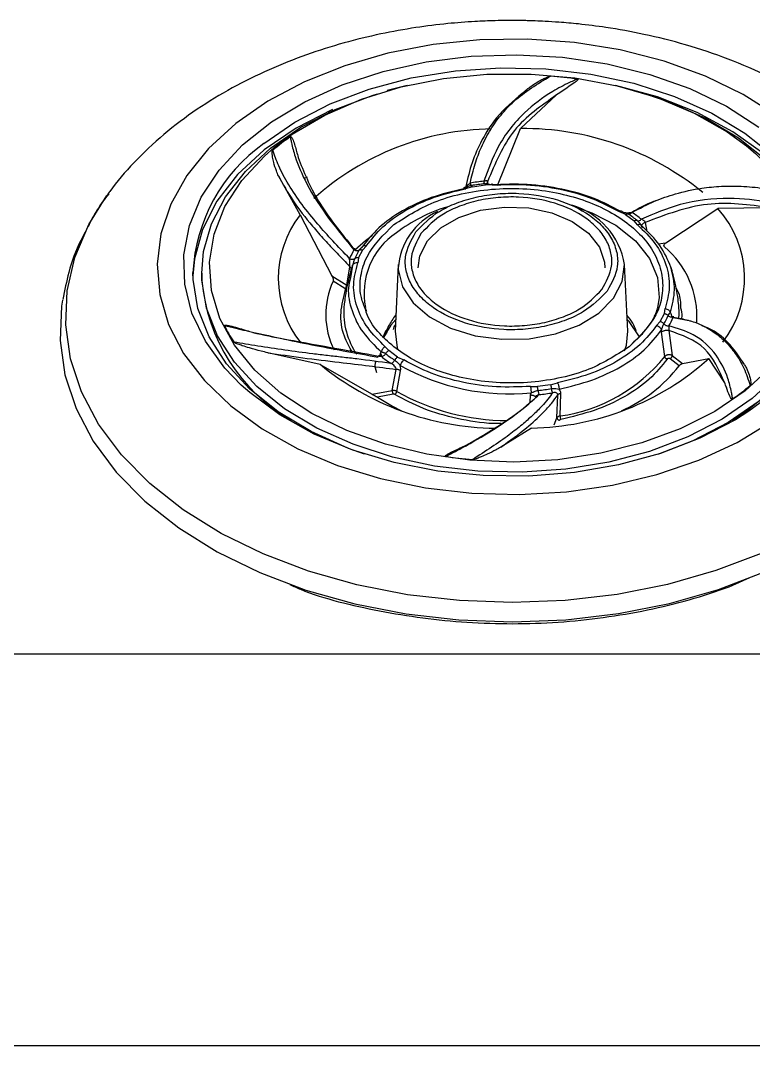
# Model space of a CAD drawing. Header units: inches. Extents: x 2 to 86, y -22 to 129.
# Drawn here: x 46.326 to 47.947, y 39.449 to 41.716 of the extents above; entities that cross this region are included whole.
import ezdxf

# ---------------------------------------------------------------- set-up
doc = ezdxf.new("R2010")
doc.units = ezdxf.units.IN
doc.header["$MEASUREMENT"] = 0
doc.layers.add('BDIM_CYAN', color=4, linetype='Continuous')

# ---------------------------------------------------------------- blocks, each defined once
blk = doc.blocks.new('2020 RHYTHM')
at = {"layer": 'BDIM_CYAN'}
for p, q in [((44.8082, 40.5868), (44.764, 40.5759)), ((44.764, 40.5759), (44.764, 40.5752)), ((44.7714, 40.5773), (44.771, 40.5778)), ((45.1386, 40.5658), (45.0587, 40.4917)), ((44.6429, 40.531), (44.6429, 40.5335)), ((44.6329, 40.5291), (44.6346, 40.5272)), ((44.6354, 40.5302), (44.6354, 40.5275)), ((45.0075, 40.3657), (45.0587, 40.4917)), ((44.5711, 40.3008), (44.5233, 40.3868)), ((44.5867, 40.3844), (44.5804, 40.3814)), ((44.9858, 40.3739), (44.9863, 40.3673)), ((44.9522, 40.363), (44.9365, 40.3585)), ((44.9803, 40.3695), (44.9505, 40.3655)), ((44.9522, 40.363), (44.9811, 40.3669)), ((44.9951, 40.3671), (44.9797, 40.3694)), ((44.9965, 40.3667), (44.9811, 40.3669)), ((44.1446, 40.3449), (44.1282, 40.3214)), ((45.2906, 40.3016), (45.2767, 40.3081)), ((45.3799, 40.2387), (45.4955, 40.3147)), ((45.6106, 40.3165), (45.4955, 40.3147)), ((44.5711, 40.3008), (44.6413, 40.1658)), ((45.2906, 40.3016), (45.3103, 40.2874)), ((45.3177, 40.2787), (45.3103, 40.2874)), ((45.3341, 40.2838), (45.3385, 40.2636)), ((45.3632, 40.2369), (45.3799, 40.2387)), ((44.7003, 40.2053), (44.7095, 40.2234)), ((44.7089, 40.2307), (44.704, 40.2258)), ((44.7175, 40.2318), (44.7095, 40.2234)), ((44.7003, 40.2053), (44.6985, 40.1943)), ((44.3536, 40.1716), (44.3536, 40.1557)), ((44.6743, 40.1452), (44.6811, 40.1861)), ((44.6873, 40.1891), (44.6822, 40.1614)), ((44.6861, 40.1855), (44.684, 40.1784)), ((44.7882, 40.1906), (44.7815, 40.0431)), ((45.2958, 40.0431), (45.2891, 40.1906)), ((44.6413, 40.1658), (44.6743, 40.1452)), ((44.6703, 40.1378), (44.644, 40.154)), ((44.6685, 40.1021), (44.668, 40.0963)), ((45.3678, 40.0645), (45.377, 40.0825)), ((45.377, 40.0825), (45.3788, 40.0935)), ((45.3598, 40.056), (45.3678, 40.0645)), ((45.4353, 40.0657), (45.3962, 40.0729)), ((44.7563, 40.0292), (44.7636, 40.0415)), ((45.3709, 40.0414), (45.3704, 40.0462)), ((45.3778, 39.9875), (45.3709, 40.0414)), ((45.387, 40.0449), (45.3942, 39.9894)), ((44.6152, 39.9701), (44.4999, 39.9956)), ((44.7476, 39.9884), (44.7488, 39.9943)), ((44.7488, 39.9943), (44.7504, 39.9977)), ((44.7596, 40.0091), (44.767, 40.0004)), ((44.7867, 39.9863), (44.767, 40.0004)), ((45.3942, 39.9894), (45.4167, 39.9717)), ((44.6152, 39.9701), (44.7307, 39.904)), ((44.7867, 39.9863), (44.8006, 39.9798)), ((45.4098, 39.9668), (45.3898, 39.9824)), ((45.4167, 39.9717), (45.4755, 39.983)), ((45.5106, 39.9292), (45.4755, 39.983)), ((44.7749, 39.9121), (44.7836, 39.9588)), ((44.7848, 39.9103), (44.7933, 39.9558)), ((45.0808, 39.9212), (45.0962, 39.921)), ((45.1251, 39.9249), (45.0962, 39.921)), ((45.1251, 39.9249), (45.1408, 39.9294)), ((44.7307, 39.904), (44.7749, 39.9121)), ((44.7768, 39.904), (44.742, 39.8974)), ((45.08, 39.8859), (45.081, 39.9024)), ((45.081, 39.9024), (45.0822, 39.9069)), ((45.1393, 39.8516), (45.1411, 39.9021)), ((45.1461, 39.856), (45.1479, 39.9053)), ((45.603, 39.8954), (45.5635, 39.8665)), ((45.1335, 39.8366), (45.1393, 39.8516)), ((45.0828, 39.8293), (45.0152, 39.787)), ((44.9177, 39.7815), (44.9206, 39.7808)), ((45.5204, 39.478), (45.5659, 39.4985))]:
    blk.add_line(p, q, dxfattribs=at)
at = {"layer": 'BDIM_CYAN', "color": 3}
for p, q in [((36.7063, 39.3296), (47.3756, 39.3296)), ((36.7063, 38.4636), (47.3756, 38.4636))]:
    blk.add_line(p, q, dxfattribs=at)
at = {"layer": 'BDIM_CYAN', "flags": 128}
for points in [[(44.4289, 40.5027), (44.3686, 40.4476), (44.3203, 40.3879), (44.2849, 40.3245), (44.2628, 40.2587), (44.2546, 40.1916), (44.2605, 40.1244), (44.2802, 40.0582), (44.3134, 39.9944), (44.3596, 39.934), (44.4179, 39.878), (44.4872, 39.8276), (44.5664, 39.7835), (44.6541, 39.7467), (44.7486, 39.7176), (44.8483, 39.697), (44.9513, 39.685), (45.056, 39.682), (45.1603, 39.688), (45.2624, 39.7028), (45.3606, 39.7263), (45.453, 39.758), (45.538, 39.7973), (45.6141, 39.8436)], [(45.6261, 40.5197), (45.5516, 40.567), (45.468, 40.6076), (45.3767, 40.6406), (45.2794, 40.6655), (45.1778, 40.6818), (45.0737, 40.6893), (44.969, 40.6878), (44.8656, 40.6774), (44.7652, 40.6582), (44.6697, 40.6305), (44.5808, 40.595), (44.5, 40.5521), (44.4289, 40.5027)], [(44.4407, 39.9244), (44.4044, 39.962), (44.3615, 40.021), (44.3318, 40.0832), (44.3159, 40.1475), (44.314, 40.2125), (44.3263, 40.2771), (44.3524, 40.34), (44.3919, 40.3999), (44.4439, 40.4557), (44.5075, 40.5063), (44.5815, 40.5507), (44.6644, 40.5881), (44.7545, 40.6177), (44.8502, 40.6389), (44.9496, 40.6514), (45.0507, 40.6549), (45.1515, 40.6493), (45.2502, 40.6347), (45.3447, 40.6114), (45.4333, 40.5799), (45.5142, 40.5408), (45.5858, 40.4948)], [(44.4906, 40.4582), (44.5592, 40.5055), (44.6376, 40.546), (44.7241, 40.5789), (44.8171, 40.6035), (44.9145, 40.6194), (45.0145, 40.6262), (45.115, 40.6238), (45.2139, 40.6122), (45.3093, 40.5917), (45.3991, 40.5627), (45.4816, 40.5258), (45.5551, 40.4817), (45.6181, 40.4313), (45.6693, 40.3757), (45.7076, 40.3159), (45.7324, 40.2533), (45.743, 40.189), (45.7434, 40.1734)], [(44.5137, 40.4494), (44.5538, 40.4792), (44.6259, 40.5214), (44.7068, 40.5564), (44.7948, 40.5835), (44.888, 40.6021), (44.9844, 40.6117), (45.0819, 40.6122), (45.1786, 40.6036), (45.2722, 40.5861), (45.3609, 40.5599), (45.4427, 40.5257), (45.5159, 40.4843), (45.5584, 40.4536)], [(45.7415, 40.1916), (45.7266, 40.257), (45.697, 40.3203), (45.6534, 40.3802), (45.5967, 40.4353), (45.5282, 40.4846), (45.4492, 40.5269), (45.3615, 40.5614), (45.2691, 40.5868)], [(44.3536, 40.1715), (44.3576, 40.2193), (44.3751, 40.2811), (44.4061, 40.3407), (44.45, 40.3968), (44.5059, 40.4484), (44.5726, 40.4943), (44.6488, 40.5337), (44.7329, 40.5656), (44.7422, 40.5686)], [(45.3351, 40.5686), (45.3891, 40.55), (45.4693, 40.5141)], [(44.6429, 40.5335), (44.5623, 40.4925), (44.4918, 40.4444), (44.4329, 40.3902), (44.3869, 40.3311), (44.3549, 40.2683), (44.3373, 40.2032), (44.334, 40.1661)], [(45.4693, 40.5141), (45.5407, 40.4712), (45.6019, 40.4222), (45.6517, 40.3681), (45.689, 40.31), (45.713, 40.2491), (45.7233, 40.1867), (45.7237, 40.1717)], [(45.5558, 39.9116), (45.4887, 39.8661), (45.4119, 39.8274), (45.3273, 39.7962), (45.2364, 39.7734), (45.1414, 39.7592), (45.0442, 39.7541), (44.9468, 39.7582), (44.8514, 39.7713), (44.76, 39.7932), (44.6746, 39.8235), (44.5969, 39.8614), (44.5286, 39.9062), (44.4712, 39.9569), (44.4258, 40.0124), (44.3936, 40.0716), (44.3751, 40.1331), (44.3707, 40.1958), (44.3806, 40.2582), (44.4045, 40.319), (44.4419, 40.3769), (44.492, 40.4307), (44.5137, 40.4494)], [(45.5584, 40.4536), (45.5789, 40.4364), (45.6304, 40.3832), (45.6693, 40.3257), (45.6947, 40.2651), (45.7062, 40.2029), (45.7034, 40.1402), (45.6865, 40.0784), (45.6558, 40.0189), (45.6119, 39.9629), (45.5558, 39.9116)], [(45.5913, 39.5521), (45.4907, 39.5138), (45.3839, 39.4834), (45.2722, 39.4613), (45.1572, 39.4479), (45.0405, 39.4433), (44.9239, 39.4476), (44.8088, 39.4607), (44.6969, 39.4825), (44.5899, 39.5127), (44.4892, 39.5508), (44.3961, 39.5962), (44.3121, 39.6485), (44.2383, 39.7067), (44.1757, 39.7701), (44.1253, 39.8379), (44.0876, 39.909), (44.0633, 39.9825), (44.0527, 40.0573), (44.056, 40.1324), (44.073, 40.2067), (44.1036, 40.2792), (44.1433, 40.3434)], [(44.8527, 40.2431), (44.8822, 40.272), (44.9223, 40.2951), (44.9703, 40.3108), (45.023, 40.3179), (45.0768, 40.316), (45.1279, 40.3052), (45.173, 40.2863), (45.2089, 40.2605), (45.2332, 40.2296), (45.2443, 40.1958), (45.2449, 40.1837)], [(45.1821, 40.3179), (45.2166, 40.3054), (45.2699, 40.2777), (45.313, 40.2436), (45.3441, 40.2044), (45.3619, 40.1619), (45.3655, 40.118), (45.3617, 40.0952)], [(44.7309, 40.2553), (44.7154, 40.2433), (44.693, 40.2231)], [(44.8324, 40.1837), (44.836, 40.2102), (44.8527, 40.2431)], [(44.7137, 39.7715), (44.6782, 39.7842), (44.5957, 39.8212), (44.5222, 39.8653), (44.4592, 39.9157), (44.408, 39.9713), (44.3697, 40.0311), (44.3449, 40.0937), (44.3343, 40.158), (44.3339, 40.1735)], [(45.7237, 40.1717), (45.7197, 40.1239), (45.7022, 40.0621), (45.6712, 40.0025), (45.6273, 39.9464), (45.5714, 39.8948), (45.5047, 39.8489), (45.4285, 39.8095), (45.3444, 39.7776), (45.254, 39.7536), (45.1593, 39.7381), (45.0621, 39.7315), (44.9644, 39.7339), (44.8683, 39.7451), (44.7756, 39.765), (44.6882, 39.7932), (44.608, 39.8291), (44.5366, 39.872), (44.4754, 39.921), (44.4256, 39.9751), (44.3884, 40.0332), (44.3643, 40.094), (44.354, 40.1565), (44.3536, 40.1715)], [(44.7882, 40.1832), (44.7883, 40.1802), (44.7977, 40.1418), (44.8211, 40.106), (44.8572, 40.0749), (44.9038, 40.0502), (44.9582, 40.0334), (45.0173, 40.0255), (45.0777, 40.0268), (45.1358, 40.0375), (45.1882, 40.0567), (45.232, 40.0835), (45.2645, 40.1162)], [(45.2645, 40.1162), (45.2839, 40.153), (45.2891, 40.1906)], [(45.7434, 40.1734), (45.7392, 40.1244), (45.7212, 40.0608), (45.6893, 39.9995), (45.6442, 39.9418), (45.5867, 39.8887), (45.5181, 39.8415), (45.4397, 39.801), (45.3637, 39.7715)], [(44.0452, 40.1118), (44.0432, 40.0988), (44.04, 40.0227), (44.0507, 39.9469), (44.0753, 39.8725), (44.1134, 39.8005), (44.1645, 39.7318), (44.2279, 39.6675), (44.3027, 39.6085), (44.3878, 39.5556), (44.482, 39.5096), (44.5841, 39.471), (44.6925, 39.4405), (44.8058, 39.4184), (44.9224, 39.4051), (45.0406, 39.4007), (45.1587, 39.4053), (45.2752, 39.419), (45.3884, 39.4413), (45.4966, 39.4721), (45.5984, 39.5109)], [(45.4093, 40.0715), (45.4098, 40.0807), (45.4088, 40.1021)], [(44.7827, 40.0694), (44.7718, 40.0565), (44.7547, 40.0296)], [(45.3219, 40.0309), (45.2987, 40.0648), (45.2946, 40.0694)], [(44.7547, 40.029), (44.7551, 40.0301), (44.7618, 40.0455)], [(44.7815, 40.0431), (44.7861, 40.0067), (44.7872, 40.0034)], [(45.2888, 39.9998), (45.2928, 40.0125), (45.2958, 40.0431)], [(45.5635, 39.8665), (45.534, 39.8477), (45.4554, 39.8067), (45.3687, 39.7732), (45.2755, 39.7477), (45.1778, 39.7308), (45.0773, 39.7228), (44.9761, 39.7239), (44.8761, 39.734), (44.7792, 39.753), (44.6875, 39.7804), (44.6025, 39.8158), (44.5261, 39.8584), (44.4596, 39.9075), (44.4407, 39.9244)], [(44.742, 39.8974), (44.7752, 39.8774), (44.7955, 39.8672)]]:
    blk.add_lwpolyline(points, dxfattribs=at)
at = {"layer": 'BDIM_CYAN'}
for centre, radius, start, end in [((45.0407, 39.604), 1.007, 81.7908, 85.198), ((45.0036, 39.889), 0.6018, 90.8641, 131.8872), ((45.0652, 39.8651), 0.6265, 50.6869, 90.594), ((44.8638, 40.0218), 0.5502, 124.8457, 129.9438), ((44.7065, 40.154), 0.3731, 125.3631, 177.0099), ((45.0368, 39.8207), 0.5575, 96.0758, 99.2497), ((45.0369, 39.8325), 0.54, 96.0757, 99.2497), ((44.9991, 39.978), 0.3554, 106.9963, 127.211), ((44.9354, 40.1732), 0.1476, 114.1201, 176.1009), ((45.125, 40.1625), 0.1665, 9.7353, 73.4885), ((45.1289, 40.0384), 0.3205, 52.0124, 56.6038), ((45.3229, 40.1605), 0.2315, 322.3852, 41.7769), ((44.7529, 40.16), 0.23, 142.2349, 218.3044), ((45.1261, 40.0434), 0.3103, 52.0118, 56.604), ((44.8733, 40.1271), 0.1609, 123.649, 191.2929), ((44.8515, 40.1289), 0.1868, 149.65, 156.2311), ((44.6988, 40.234), 0.0124, 226.6497, 275.3664), ((44.8574, 40.1309), 0.1809, 149.65, 156.2311), ((45.2465, 40.0752), 0.2026, 356.5168, 49.894), ((44.7492, 40.1906), 0.3972, 185.0454, 239.9725), ((44.8048, 40.0801), 0.1769, 155.3335, 206.2641), ((44.6642, 40.1459), 0.0101, 307.3819, 356.287), ((44.8337, 40.0855), 0.1661, 176.2586, 214.1453), ((45.3153, 40.2062), 0.417, 300.4831, 344.4045), ((45.2199, 40.1508), 0.1809, 329.65, 336.2311), ((45.2258, 40.1494), 0.1868, 329.6501, 336.231), ((44.7145, 40.2075), 0.3459, 205.9659, 212.9138), ((44.9512, 40.2383), 0.3103, 232.0118, 236.6041), ((45.0099, 40.451), 0.6221, 230.6228, 269.2994), ((44.9483, 40.2398), 0.3204, 232.0118, 236.6041), ((45.035, 40.4034), 0.4987, 240.9449, 275.4239), ((45.0737, 40.431), 0.6018, 270.8641, 311.8872), ((45.0954, 40.2153), 0.3629, 278.0409, 321.1115), ((45.1451, 40.1751), 0.3369, 293.9426, 321.7977), ((45.2135, 40.3452), 0.5502, 304.8456, 309.9443), ((44.7748, 39.9115), 0.01, 306.2397, 353.1741), ((45.0308, 40.3475), 0.5017, 240.6303, 269.8451), ((45.0405, 40.4493), 0.54, 276.0757, 279.2497), ((45.0405, 40.4575), 0.5575, 276.0758, 279.2497), ((45.1685, 39.8568), 0.0223, 182.1591, 202.64), ((45.0366, 40.7629), 1.007, 261.7908, 265.198)]:
    blk.add_arc(centre, radius, start, end, dxfattribs=at)
for points, knots in [([(45.0387, 40.7305), (45.0352, 40.7305), (45.0232, 40.7305), (44.9962, 40.73), (44.9526, 40.7283), (44.894, 40.7237), (44.8244, 40.715), (44.7475, 40.7011), (44.6665, 40.6814), (44.5838, 40.6552), (44.5008, 40.6222), (44.4196, 40.5821), (44.3413, 40.5344), (44.2679, 40.4794), (44.2031, 40.4179), (44.1635, 40.3722), (44.1463, 40.3474), (44.1446, 40.3449)], [0, 0, 0, 0, 0.00958, 0.0332226, 0.074993, 0.1305625, 0.1967934, 0.2705961, 0.349877, 0.4331513, 0.5199221, 0.6103535, 0.7024394, 0.7984501, 0.8966915, 0.9895439, 1, 1, 1, 1]), ([(45.9323, 40.3438), (45.9217, 40.3586), (45.8949, 40.396), (45.841, 40.4508), (45.7723, 40.5087), (45.695, 40.5608), (45.61, 40.607), (45.5193, 40.6461), (45.4264, 40.6772), (45.3355, 40.7001), (45.2559, 40.7145), (45.1928, 40.7225), (45.1479, 40.7265), (45.116, 40.7285), (45.0934, 40.7295), (45.0773, 40.73), (45.066, 40.7303), (45.058, 40.7304), (45.0523, 40.7305), (45.0461, 40.7305), (45.0418, 40.7305), (45.0387, 40.7305)], [0, 0, 0, 0, 0.06191, 0.156842, 0.250113, 0.345909, 0.443522, 0.540165, 0.635517, 0.725691, 0.80583, 0.862631, 0.902841, 0.93129, 0.951412, 0.965642, 0.975705, 0.98282, 0.987852, 0.99141, 1, 1, 1, 1]), ([(44.9472, 40.371), (44.9506, 40.3853), (44.9571, 40.4128), (44.9722, 40.4525), (44.9912, 40.4888), (45.0155, 40.5226), (45.056, 40.5663), (45.0965, 40.5905), (45.125, 40.6075)], [0, 0, 0, 0, 0.135552, 0.260798, 0.405842, 0.535564, 0.673856, 1, 1, 1, 1]), ([(45.1845, 40.6007), (45.1838, 40.6004), (45.1818, 40.5996), (45.1761, 40.5972), (45.1582, 40.5893), (45.1187, 40.5685), (45.0611, 40.5252), (45.0081, 40.4585), (44.9872, 40.4011), (44.9778, 40.3751)], [0, 0, 0, 0, 0.007325, 0.019566, 0.058651, 0.192116, 0.441769, 0.746986, 1, 1, 1, 1]), ([(45.0621, 40.5694), (45.0656, 40.5724), (45.0752, 40.5804), (45.0897, 40.5906), (45.1039, 40.599), (45.1131, 40.6036), (45.1188, 40.606), (45.1221, 40.6071), (45.124, 40.6075), (45.1248, 40.6075), (45.125, 40.6075)], [0, 0, 0, 0, 0.191797, 0.519572, 0.729704, 0.856737, 0.930022, 0.970712, 0.992634, 1, 1, 1, 1]), ([(45.1845, 40.6007), (45.1846, 40.6007), (45.1849, 40.6007), (45.1852, 40.6005), (45.1853, 40.6003), (45.1854, 40.6), (45.1852, 40.5993), (45.1833, 40.5969), (45.1724, 40.5887), (45.1566, 40.5783), (45.1431, 40.569), (45.1386, 40.5658)], [0, 0, 0, 0, 0.005501, 0.011055, 0.016084, 0.02158, 0.030977, 0.060324, 0.195274, 0.730604, 1, 1, 1, 1]), ([(45.0621, 40.5694), (45.0423, 40.5523), (45.0059, 40.5209), (44.9708, 40.4646), (44.9484, 40.4109), (44.9402, 40.3747), (44.9362, 40.3568)], [0, 0, 0, 0, 0.317509, 0.583481, 0.794833, 1, 1, 1, 1]), ([(45.1386, 40.5658), (45.1046, 40.5422), (45.0359, 40.4945), (45.0026, 40.4144), (44.9858, 40.3739)], [0, 0, 0, 0, 0.495173, 1, 1, 1, 1]), ([(44.5494, 40.4733), (44.5495, 40.4733), (44.5497, 40.4735), (44.55, 40.4735), (44.5504, 40.4735), (44.5508, 40.4734), (44.5516, 40.4729), (44.5536, 40.4705), (44.558, 40.4599), (44.5621, 40.4451), (44.5656, 40.4321), (44.5667, 40.4277)], [0, 0, 0, 0, 0.0054864, 0.0110267, 0.0160424, 0.0215241, 0.0308969, 0.0601677, 0.194769, 0.7287144, 1, 1, 1, 1]), ([(44.5494, 40.4733), (44.5495, 40.4728), (44.5497, 40.4713), (44.5505, 40.4671), (44.5531, 40.4534), (44.5617, 40.4213), (44.5855, 40.3654), (44.6303, 40.2957), (44.6716, 40.2458), (44.6903, 40.2232)], [0, 0, 0, 0, 0.007324, 0.019564, 0.058649, 0.192116, 0.441769, 0.746986, 1, 1, 1, 1]), ([(44.5233, 40.3868), (44.5218, 40.3905), (44.5175, 40.4005), (44.5131, 40.4144), (44.5101, 40.4271), (44.5094, 40.4356), (44.5086, 40.441), (44.5103, 40.4433), (44.5105, 40.4436)], [0, 0, 0, 0, 0.191782, 0.518998, 0.728969, 0.85611, 0.98384, 1, 1, 1, 1]), ([(44.6805, 40.2041), (44.668, 40.2172), (44.6434, 40.2427), (44.6077, 40.2825), (44.574, 40.3242), (44.5449, 40.3675), (44.5235, 40.4078), (44.5146, 40.4322), (44.5105, 40.4436)], [0, 0, 0, 0, 0.154219, 0.301464, 0.47799, 0.661716, 0.843633, 1, 1, 1, 1]), ([(44.5667, 40.4277), (44.5792, 40.3961), (44.6043, 40.3322), (44.6615, 40.261), (44.6903, 40.225)], [0, 0, 0, 0, 0.4948685, 1, 1, 1, 1]), ([(44.5233, 40.3868), (44.5333, 40.3687), (44.5531, 40.3327), (44.5905, 40.2847), (44.6245, 40.2457), (44.6523, 40.2159), (44.6716, 40.196), (44.6811, 40.1861)], [0, 0, 0, 0, 0.284599, 0.565427, 0.713522, 0.857932, 1, 1, 1, 1]), ([(44.9778, 40.3751), (44.9788, 40.3755), (44.9807, 40.3764), (44.983, 40.3766), (44.9844, 40.3763), (44.9852, 40.3757), (44.9857, 40.3749), (44.9858, 40.3742), (44.9858, 40.3739)], [0, 0, 0, 0, 0.277554, 0.532524, 0.651828, 0.767234, 0.882133, 1, 1, 1, 1]), ([(44.9797, 40.3694), (44.9796, 40.3694), (44.9793, 40.3693), (44.9788, 40.3705), (44.9782, 40.3725), (44.9779, 40.3743), (44.9778, 40.3751)], [0, 0, 0, 0, 0.266689, 0.531115, 0.778754, 1, 1, 1, 1]), ([(44.9862, 40.3684), (44.9862, 40.3684), (44.9858, 40.3689), (44.9855, 40.3702), (44.9853, 40.3721), (44.9856, 40.3733), (44.9858, 40.3739)], [0, 0, 0, 0, 0.002645, 0.361145, 0.695682, 1, 1, 1, 1]), ([(44.9332, 40.3586), (44.9086, 40.3527), (44.8595, 40.3408), (44.7959, 40.3105), (44.7422, 40.273), (44.7187, 40.2429), (44.7069, 40.2278)], [0, 0, 0, 0, 0.25, 0.5, 0.75, 1, 1, 1, 1]), ([(44.7175, 40.2318), (44.7287, 40.2463), (44.7515, 40.2755), (44.8035, 40.3119), (44.8654, 40.3413), (44.913, 40.3528), (44.9365, 40.3585)], [0, 0, 0, 0, 0.247011, 0.5, 0.752989, 1, 1, 1, 1]), ([(44.7784, 40.2791), (44.8083, 40.2984), (44.8544, 40.328), (44.9358, 40.3501), (45.0031, 40.3594), (45.0721, 40.3595), (45.1581, 40.3482), (45.2541, 40.3153), (45.3243, 40.2618), (45.3595, 40.2101), (45.3739, 40.1667), (45.3738, 40.1225), (45.3573, 40.0667), (45.3219, 40.0316), (45.2989, 40.0087)], [0, 0, 0, 0, 0.119728, 0.18418, 0.25, 0.31582, 0.380272, 0.5, 0.619728, 0.68418, 0.75, 0.81582, 0.880272, 1, 1, 1, 1]), ([(44.9501, 40.3654), (44.9467, 40.3645), (44.9408, 40.3627), (44.9355, 40.3598), (44.9332, 40.3586)], [0, 0, 0, 0, 0.571403, 1, 1, 1, 1]), ([(44.9362, 40.3568), (44.9362, 40.3574), (44.9363, 40.3586), (44.9374, 40.3613), (44.9396, 40.3646), (44.9431, 40.3683), (44.9458, 40.3701), (44.9472, 40.371)], [0, 0, 0, 0, 0.111469, 0.230184, 0.482261, 0.743373, 1, 1, 1, 1]), ([(44.9374, 40.3611), (44.938, 40.3616), (44.9393, 40.3626), (44.9422, 40.3639), (44.9456, 40.365), (44.9482, 40.3654), (44.9495, 40.3656)], [0, 0, 0, 0, 0.2330076, 0.4808996, 0.7379576, 1, 1, 1, 1]), ([(44.98, 40.3694), (44.9809, 40.3695), (44.9828, 40.3698), (44.9846, 40.3699), (44.9857, 40.3699), (44.9859, 40.3692), (44.9859, 40.3689)], [0, 0, 0, 0, 0.280426, 0.567831, 0.799762, 1, 1, 1, 1]), ([(45.2789, 40.3092), (45.2604, 40.3189), (45.2216, 40.3393), (45.151, 40.3589), (45.0737, 40.37), (45.0213, 40.368), (44.9951, 40.3671)], [0, 0, 0, 0, 0.232978, 0.488652, 0.744326, 1, 1, 1, 1]), ([(44.9965, 40.3667), (45.0216, 40.3676), (45.0723, 40.3695), (45.1475, 40.3588), (45.218, 40.3391), (45.2573, 40.3183), (45.2767, 40.3081)], [0, 0, 0, 0, 0.247011, 0.5, 0.752989, 1, 1, 1, 1]), ([(45.3053, 40.306), (45.3218, 40.3147), (45.3527, 40.331), (45.4046, 40.349), (45.4542, 40.3598), (45.5052, 40.3648), (45.5529, 40.3644), (45.6033, 40.3591), (45.6362, 40.3514), (45.6531, 40.3474)], [0, 0, 0, 0, 0.154271, 0.288952, 0.454424, 0.575072, 0.714225, 0.852753, 1, 1, 1, 1]), ([(44.1476, 40.3475), (44.1386, 40.3356), (44.1208, 40.3123), (44.1081, 40.2869), (44.102, 40.2745)], [0, 0, 0, 0, 0.5120505, 1, 1, 1, 1]), ([(44.827, 40.2629), (44.8426, 40.2791), (44.8666, 40.3041), (44.9167, 40.3276), (44.9603, 40.341), (45.0074, 40.3482), (45.0689, 40.3494), (45.1427, 40.3369), (45.2041, 40.3077), (45.2411, 40.276), (45.2618, 40.2479), (45.2729, 40.2177), (45.2756, 40.1779), (45.2603, 40.1502), (45.2503, 40.1322)], [0, 0, 0, 0, 0.119728, 0.18418, 0.25, 0.31582, 0.380272, 0.5, 0.619728, 0.68418, 0.75, 0.81582, 0.880272, 1, 1, 1, 1]), ([(45.2388, 40.1358), (45.2482, 40.1528), (45.2627, 40.179), (45.2601, 40.2166), (45.2496, 40.2452), (45.23, 40.2718), (45.1951, 40.3017), (45.1371, 40.3293), (45.0673, 40.3411), (45.0091, 40.34), (44.9645, 40.3331), (44.9233, 40.3205), (44.876, 40.2983), (44.8533, 40.2747), (44.8385, 40.2593)], [0, 0, 0, 0, 0.119728, 0.18418, 0.25, 0.31582, 0.380272, 0.5, 0.619728, 0.68418, 0.75, 0.81582, 0.880272, 1, 1, 1, 1]), ([(45.3591, 40.332), (45.357, 40.3314), (45.3379, 40.3253), (45.3206, 40.3151), (45.3052, 40.306)], [0, 0, 0, 0, 0.1123033, 1, 1, 1, 1]), ([(45.6737, 40.3109), (45.6729, 40.3112), (45.6708, 40.3119), (45.6643, 40.314), (45.6437, 40.3204), (45.5956, 40.3321), (45.5143, 40.3403), (45.4164, 40.3297), (45.3543, 40.3031), (45.3262, 40.291)], [0, 0, 0, 0, 0.007325, 0.019566, 0.05865, 0.192116, 0.441769, 0.746986, 1, 1, 1, 1]), ([(45.6106, 40.3165), (45.5641, 40.3228), (45.4703, 40.3354), (45.3798, 40.3011), (45.3341, 40.2838)], [0, 0, 0, 0, 0.495173, 1, 1, 1, 1]), ([(45.2969, 40.3025), (45.2944, 40.3037), (45.2901, 40.3057), (45.2862, 40.3063), (45.2845, 40.3065)], [0, 0, 0, 0, 0.571399, 1, 1, 1, 1]), ([(45.2971, 40.305), (45.2972, 40.305), (45.2982, 40.3059), (45.301, 40.3064), (45.3039, 40.3061), (45.3053, 40.306)], [0, 0, 0, 0, 0.055258, 0.531719, 1, 1, 1, 1]), ([(45.2971, 40.305), (45.2965, 40.3047), (45.2954, 40.3041), (45.2935, 40.304), (45.2919, 40.3045), (45.2914, 40.3052), (45.2912, 40.3055)], [0, 0, 0, 0, 0.234525, 0.485785, 0.743967, 1, 1, 1, 1]), ([(45.3171, 40.288), (45.3166, 40.2882), (45.3157, 40.2886), (45.314, 40.2887), (45.3121, 40.2883), (45.3109, 40.2877), (45.3103, 40.2874)], [0, 0, 0, 0, 0.257259, 0.51339, 0.762603, 1, 1, 1, 1]), ([(45.3171, 40.288), (45.3178, 40.2877), (45.3191, 40.2872), (45.3216, 40.2878), (45.324, 40.2891), (45.3255, 40.2904), (45.3262, 40.291)], [0, 0, 0, 0, 0.266689, 0.531115, 0.778754, 1, 1, 1, 1]), ([(45.3269, 40.2762), (45.3261, 40.2772), (45.3252, 40.2784), (45.3237, 40.2806), (45.3221, 40.2828), (45.3198, 40.2856), (45.318, 40.2872), (45.3171, 40.288)], [0, 0, 0, 0, 0.224307, 0.303573, 0.473827, 0.745729, 1, 1, 1, 1]), ([(45.3262, 40.291), (45.3271, 40.2907), (45.329, 40.2901), (45.3312, 40.2887), (45.3327, 40.2873), (45.3335, 40.2861), (45.334, 40.285), (45.3341, 40.2842), (45.3341, 40.2838)], [0, 0, 0, 0, 0.2775578, 0.5325236, 0.6518255, 0.7672317, 0.8821311, 1, 1, 1, 1]), ([(45.3285, 40.2723), (45.3282, 40.2727), (45.3274, 40.2734), (45.3267, 40.2749), (45.3266, 40.2766), (45.3272, 40.2785), (45.3284, 40.2803), (45.3301, 40.2818), (45.332, 40.283), (45.3335, 40.2836), (45.3341, 40.2838)], [0, 0, 0, 0, 0.112211, 0.235183, 0.366441, 0.502102, 0.637431, 0.767756, 0.88937, 1, 1, 1, 1]), ([(44.0983, 40.2676), (44.094, 40.2599), (44.0772, 40.2298), (44.0587, 40.1782), (44.0502, 40.1337), (44.0464, 40.1136)], [0, 0, 0, 0, 0.160366, 0.621498, 1, 1, 1, 1]), ([(44.715, 40.0936), (44.7115, 40.1027), (44.7023, 40.1263), (44.7039, 40.1654), (44.7199, 40.2211), (44.7553, 40.2563), (44.7784, 40.2791)], [0, 0, 0, 0, 0.143967, 0.369342, 0.590034, 1, 1, 1, 1]), ([(45.2503, 40.1322), (45.2347, 40.116), (45.2107, 40.091), (45.1606, 40.0675), (45.1171, 40.0541), (45.0699, 40.0469), (45.0084, 40.0457), (44.9346, 40.0582), (44.8732, 40.0874), (44.8362, 40.1191), (44.8155, 40.1472), (44.8044, 40.1774), (44.8017, 40.2172), (44.817, 40.2449), (44.827, 40.2629)], [0, 0, 0, 0, 0.119728, 0.18418, 0.25, 0.31582, 0.380272, 0.5, 0.619728, 0.68418, 0.75, 0.81582, 0.880272, 1, 1, 1, 1]), ([(45.3177, 40.2787), (45.3315, 40.2653), (45.3595, 40.238), (45.3826, 40.1908), (45.3912, 40.1416), (45.3829, 40.1094), (45.3788, 40.0935)], [0, 0, 0, 0, 0.2470114, 0.5, 0.7529886, 1, 1, 1, 1]), ([(45.3914, 40.1851), (45.3845, 40.2014), (45.3708, 40.234), (45.3415, 40.2622), (45.3269, 40.2762)], [0, 0, 0, 0, 0.5, 1, 1, 1, 1]), ([(44.8385, 40.2593), (44.8291, 40.2423), (44.8147, 40.2161), (44.8172, 40.1785), (44.8277, 40.1499), (44.8473, 40.1233), (44.8822, 40.0934), (44.9403, 40.0658), (45.01, 40.054), (45.0682, 40.0551), (45.1128, 40.062), (45.154, 40.0746), (45.2013, 40.0968), (45.224, 40.1204), (45.2388, 40.1358)], [0, 0, 0, 0, 0.119728, 0.18418, 0.25, 0.31582, 0.380272, 0.5, 0.619728, 0.68418, 0.75, 0.81582, 0.880272, 1, 1, 1, 1]), ([(45.377, 40.2301), (45.3768, 40.2304), (45.3763, 40.2309), (45.376, 40.2321), (45.3761, 40.2334), (45.3766, 40.2349), (45.3778, 40.2368), (45.3791, 40.238), (45.3799, 40.2387)], [0, 0, 0, 0, 0.127615, 0.255978, 0.37429, 0.494233, 0.689359, 1, 1, 1, 1]), ([(44.6903, 40.2232), (44.6903, 40.2241), (44.6904, 40.2256), (44.6904, 40.2267), (44.6904, 40.2269), (44.6904, 40.2266), (44.6904, 40.226), (44.6903, 40.2254), (44.6903, 40.225)], [0, 0, 0, 0, 0.27767, 0.532627, 0.651875, 0.767289, 0.882123, 1, 1, 1, 1]), ([(44.7069, 40.2278), (44.7062, 40.2273), (44.7049, 40.2266), (44.703, 40.2251), (44.7019, 40.2233), (44.7013, 40.2223)], [0, 0, 0, 0, 0.40286, 0.687897, 1, 1, 1, 1]), ([(44.6811, 40.1861), (44.6811, 40.1867), (44.6811, 40.1879), (44.681, 40.1909), (44.6809, 40.1951), (44.6808, 40.2), (44.6806, 40.2028), (44.6805, 40.2041)], [0, 0, 0, 0, 0.111418, 0.230072, 0.482003, 0.743082, 1, 1, 1, 1]), ([(44.6918, 40.2038), (44.691, 40.2017), (44.6895, 40.1973), (44.688, 40.1918), (44.6873, 40.1891)], [0, 0, 0, 0, 0.490746, 1, 1, 1, 1]), ([(44.7596, 40.0091), (44.7458, 40.0226), (44.7179, 40.0498), (44.6948, 40.0971), (44.6861, 40.1462), (44.6944, 40.1784), (44.6985, 40.1943)], [0, 0, 0, 0, 0.247011, 0.5, 0.752989, 1, 1, 1, 1]), ([(44.684, 40.1784), (44.6824, 40.173), (44.6762, 40.1522), (44.6714, 40.1257), (44.6689, 40.1051), (44.6683, 40.1)], [0, 0, 0, 0, 0.208858, 0.805553, 1, 1, 1, 1]), ([(44.6841, 40.1785), (44.6842, 40.1791), (44.6845, 40.1804), (44.684, 40.1824), (44.6829, 40.1844), (44.6817, 40.1855), (44.6811, 40.1861)], [0, 0, 0, 0, 0.245337, 0.5, 0.754663, 1, 1, 1, 1]), ([(44.6841, 40.1785), (44.6845, 40.1799), (44.6853, 40.1829), (44.6866, 40.1869), (44.6873, 40.1891)], [0, 0, 0, 0, 0.459104, 1, 1, 1, 1]), ([(45.39, 40.0849), (45.3945, 40.1016), (45.4035, 40.1349), (45.3954, 40.1683), (45.3914, 40.1851)], [0, 0, 0, 0, 0.5, 1, 1, 1, 1]), ([(45.409, 40.1), (45.4082, 40.1066), (45.4054, 40.1291), (45.3997, 40.1581), (45.393, 40.1797), (45.3912, 40.1855)], [0, 0, 0, 0, 0.232225, 0.793032, 1, 1, 1, 1]), ([(44.6413, 40.1658), (44.642, 40.1643), (44.6436, 40.1614), (44.6444, 40.1575), (44.6444, 40.155), (44.6441, 40.1542), (44.644, 40.154)], [0, 0, 0, 0, 0.355626, 0.722655, 0.915821, 1, 1, 1, 1]), ([(44.6822, 40.1614), (44.6805, 40.154), (44.6749, 40.1299), (44.6839, 40.0886), (44.7071, 40.04), (44.736, 40.0118), (44.7504, 39.9977)], [0, 0, 0, 0, 0.129854, 0.419903, 0.709951, 1, 1, 1, 1]), ([(44.6867, 39.9967), (44.6801, 40.0084), (44.6644, 40.0366), (44.6583, 40.0842), (44.6672, 40.1185), (44.6715, 40.1354)], [0, 0, 0, 0, 0.263653, 0.636103, 1, 1, 1, 1]), ([(44.6715, 40.1354), (44.6716, 40.1356), (44.6717, 40.1361), (44.6715, 40.1367), (44.6711, 40.1374), (44.6706, 40.1377), (44.6703, 40.1378)], [0, 0, 0, 0, 0.25131, 0.505605, 0.751254, 1, 1, 1, 1]), ([(45.4021, 40.1404), (45.4044, 40.1364), (45.4123, 40.122), (45.4126, 40.1066), (45.4128, 40.0954)], [0, 0, 0, 0, 0.279784, 1, 1, 1, 1]), ([(45.2989, 40.0087), (45.269, 39.9895), (45.2229, 39.9599), (45.1415, 39.9378), (45.0742, 39.9285), (45.0052, 39.9284), (44.9193, 39.9397), (44.8228, 39.9725), (44.7541, 40.0262), (44.7222, 40.0688), (44.7165, 40.0883), (44.715, 40.0936)], [0, 0, 0, 0, 0.169119, 0.260158, 0.35313, 0.446101, 0.537141, 0.706259, 0.875378, 0.966417, 1, 1, 1, 1]), ([(44.7184, 40.0868), (44.7175, 40.0893), (44.716, 40.0935), (44.7159, 40.0941), (44.7158, 40.0944)], [0, 0, 0, 0, 0.582184, 1, 1, 1, 1]), ([(44.7839, 40.0816), (44.7785, 40.074), (44.7675, 40.0583), (44.7599, 40.0406), (44.7559, 40.0316)], [0, 0, 0, 0, 0.484895, 1, 1, 1, 1]), ([(45.3615, 40.0944), (45.3615, 40.0943), (45.3613, 40.0935), (45.3568, 40.0804), (45.3486, 40.0633), (45.3389, 40.0519), (45.3356, 40.048)], [0, 0, 0, 0, 0.089767, 0.387839, 0.787053, 1, 1, 1, 1]), ([(45.3855, 40.0779), (45.3864, 40.0797), (45.3879, 40.0828), (45.3894, 40.0843), (45.39, 40.0849)], [0, 0, 0, 0, 0.571403, 1, 1, 1, 1]), ([(45.3932, 40.0775), (45.3928, 40.079), (45.392, 40.0824), (45.3907, 40.084), (45.39, 40.0849)], [0, 0, 0, 0, 0.459354, 1, 1, 1, 1]), ([(45.4128, 40.0954), (45.4146, 40.0889), (45.4169, 40.0803), (45.4149, 40.0716), (45.4144, 40.0695)], [0, 0, 0, 0, 0.751832, 1, 1, 1, 1]), ([(44.4036, 40.056), (44.4035, 40.0561), (44.4035, 40.0563), (44.4035, 40.0565), (44.4037, 40.0567), (44.404, 40.0568), (44.405, 40.057), (44.4089, 40.0568), (44.4242, 40.0535), (44.4411, 40.0485), (44.4552, 40.0441), (44.4579, 40.0432)], [0, 0, 0, 0, 0.006388, 0.012838, 0.018678, 0.02506, 0.035973, 0.070053, 0.226769, 0.84844, 1, 1, 1, 1]), ([(44.7777, 40.0475), (44.7782, 40.0493), (44.7792, 40.0527), (44.7812, 40.0565), (44.7822, 40.0584)], [0, 0, 0, 0, 0.5245059, 1, 1, 1, 1]), ([(45.3149, 40.0441), (45.3125, 40.0499), (45.3073, 40.0626), (45.2988, 40.0733), (45.2942, 40.0791)], [0, 0, 0, 0, 0.458071, 1, 1, 1, 1]), ([(45.3761, 40.0594), (45.3755, 40.06), (45.3743, 40.0612), (45.3723, 40.0627), (45.37, 40.0638), (45.3685, 40.0643), (45.3678, 40.0645)], [0, 0, 0, 0, 0.257259, 0.51339, 0.762603, 1, 1, 1, 1]), ([(45.3704, 40.0462), (45.3708, 40.0472), (45.3713, 40.0486), (45.3722, 40.051), (45.3732, 40.0535), (45.3745, 40.0566), (45.3755, 40.0585), (45.3761, 40.0594)], [0, 0, 0, 0, 0.223737, 0.303286, 0.472303, 0.744397, 1, 1, 1, 1]), ([(45.3761, 40.0594), (45.3768, 40.0586), (45.3784, 40.0571), (45.3815, 40.0556), (45.3844, 40.0548), (45.3862, 40.055), (45.387, 40.055)], [0, 0, 0, 0, 0.266689, 0.531115, 0.778754, 1, 1, 1, 1]), ([(45.3932, 40.0775), (45.3931, 40.077), (45.3928, 40.076), (45.3933, 40.0747), (45.3944, 40.0736), (45.3956, 40.0731), (45.3962, 40.0729)], [0, 0, 0, 0, 0.245337, 0.5, 0.754663, 1, 1, 1, 1]), ([(45.3962, 40.0729), (45.3962, 40.0734), (45.3962, 40.0744), (45.3963, 40.0758), (45.3964, 40.0767), (45.3966, 40.0763), (45.3967, 40.0748), (45.3968, 40.0741)], [0, 0, 0, 0, 0.111469, 0.230184, 0.482261, 0.743373, 1, 1, 1, 1]), ([(45.3968, 40.0741), (45.4079, 40.0723), (45.4293, 40.0689), (45.4603, 40.0573), (45.4883, 40.0412), (45.5135, 40.0199), (45.5352, 39.9938), (45.554, 39.9619), (45.5625, 39.9364), (45.5668, 39.9234)], [0, 0, 0, 0, 0.136039, 0.261937, 0.40799, 0.540278, 0.678402, 0.83502, 1, 1, 1, 1]), ([(44.4036, 40.056), (44.4044, 40.0558), (44.4065, 40.0553), (44.413, 40.0537), (44.4336, 40.0487), (44.4817, 40.0375), (44.563, 40.0207), (44.6609, 40.0039), (44.723, 39.9925), (44.7512, 39.9873)], [0, 0, 0, 0, 0.007325, 0.019566, 0.05865, 0.192116, 0.441769, 0.746986, 1, 1, 1, 1]), ([(44.4667, 40.0404), (44.5132, 40.0306), (44.6071, 40.0109), (44.6975, 39.9944), (44.7432, 39.9861)], [0, 0, 0, 0, 0.495173, 1, 1, 1, 1]), ([(45.3598, 40.056), (45.3486, 40.0416), (45.3258, 40.0124), (45.2738, 39.9759), (45.2119, 39.9465), (45.1643, 39.935), (45.1408, 39.9294)], [0, 0, 0, 0, 0.247011, 0.5, 0.752989, 1, 1, 1, 1]), ([(45.1442, 39.9154), (45.1687, 39.9213), (45.2178, 39.9332), (45.2815, 39.9635), (45.3351, 40.0009), (45.3586, 40.0311), (45.3704, 40.0462)], [0, 0, 0, 0, 0.25, 0.5, 0.75, 1, 1, 1, 1]), ([(45.3356, 40.048), (45.3311, 40.0416), (45.3231, 40.0304), (45.3108, 40.0206), (45.3055, 40.0164)], [0, 0, 0, 0, 0.571805, 1, 1, 1, 1]), ([(45.3709, 40.0414), (45.3712, 40.0418), (45.3719, 40.0426), (45.3736, 40.0437), (45.3758, 40.0446), (45.3783, 40.0453), (45.3809, 40.0457), (45.3833, 40.0457), (45.3854, 40.0455), (45.3865, 40.0451), (45.387, 40.0449)], [0, 0, 0, 0, 0.112211, 0.235183, 0.366441, 0.502102, 0.637431, 0.767757, 0.889371, 1, 1, 1, 1]), ([(45.387, 40.055), (45.387, 40.0544), (45.3869, 40.0531), (45.3869, 40.0509), (45.3869, 40.0489), (45.3869, 40.0475), (45.3869, 40.0461), (45.387, 40.0453), (45.387, 40.0449)], [0, 0, 0, 0, 0.277559, 0.532523, 0.651824, 0.76723, 0.88213, 1, 1, 1, 1]), ([(45.5279, 39.8937), (45.5278, 39.8943), (45.5276, 39.8959), (45.5268, 39.9007), (45.5242, 39.9156), (45.5156, 39.9484), (45.4918, 39.9957), (45.447, 40.0379), (45.4057, 40.0497), (45.387, 40.055)], [0, 0, 0, 0, 0.007324, 0.019565, 0.058649, 0.192116, 0.441769, 0.746986, 1, 1, 1, 1]), ([(45.5106, 39.9292), (45.4981, 39.9573), (45.473, 40.014), (45.4158, 40.0346), (45.387, 40.0449)], [0, 0, 0, 0, 0.4948681, 1, 1, 1, 1]), ([(45.554, 39.9696), (45.5426, 39.9869), (45.5217, 40.0188), (45.4874, 40.0454), (45.4665, 40.0534), (45.4619, 40.0552)], [0, 0, 0, 0, 0.484081, 0.887869, 1, 1, 1, 1]), ([(44.4999, 39.9956), (44.4948, 39.9969), (44.481, 40.0002), (44.4621, 40.0054), (44.445, 40.0106), (44.4338, 40.0147), (44.4266, 40.0171), (44.4244, 40.0193), (44.4242, 40.0195)], [0, 0, 0, 0, 0.191797, 0.519052, 0.729035, 0.856173, 0.983899, 1, 1, 1, 1]), ([(44.772, 39.9723), (44.7473, 39.9756), (44.7125, 39.9802), (44.6645, 39.9857), (44.6319, 39.9894), (44.5895, 39.9945), (44.5375, 40.0013), (44.4788, 40.0101), (44.4418, 40.0165), (44.4242, 40.0195)], [0, 0, 0, 0, 0.229238, 0.322198, 0.414546, 0.50635, 0.67863, 0.847274, 1, 1, 1, 1]), ([(44.4999, 39.9956), (44.5255, 39.9919), (44.5782, 39.9841), (44.654, 39.975), (44.7239, 39.9672), (44.7639, 39.9615), (44.7836, 39.9588)], [0, 0, 0, 0, 0.262316, 0.539411, 0.773759, 1, 1, 1, 1]), ([(44.7512, 39.9873), (44.7502, 39.9877), (44.7483, 39.9886), (44.7461, 39.9889), (44.7447, 39.9885), (44.7438, 39.988), (44.7433, 39.9872), (44.7432, 39.9865), (44.7432, 39.9861)], [0, 0, 0, 0, 0.2775578, 0.5325236, 0.6518255, 0.7672317, 0.8821311, 1, 1, 1, 1]), ([(44.7502, 39.989), (44.7501, 39.9889), (44.7498, 39.9887), (44.7484, 39.9883), (44.7471, 39.9884), (44.7468, 39.9887), (44.7466, 39.9888)], [0, 0, 0, 0, 0.256003, 0.533076, 0.777913, 1, 1, 1, 1]), ([(44.7488, 39.9943), (44.7491, 39.9939), (44.75, 39.9929), (44.7506, 39.9914), (44.7507, 39.99), (44.7504, 39.9893), (44.7502, 39.989)], [0, 0, 0, 0, 0.248354, 0.520527, 0.811037, 1, 1, 1, 1]), ([(44.7504, 39.9977), (44.7512, 39.9975), (44.7521, 39.9972), (44.7536, 39.997), (44.7552, 39.9966), (44.7575, 39.9958), (44.7593, 39.9944), (44.7602, 39.9938)], [0, 0, 0, 0, 0.224307, 0.303573, 0.473827, 0.745729, 1, 1, 1, 1]), ([(44.7602, 39.9938), (44.7596, 39.9929), (44.7583, 39.991), (44.7557, 39.9889), (44.7533, 39.9876), (44.7518, 39.9874), (44.7512, 39.9873)], [0, 0, 0, 0, 0.266689, 0.531115, 0.778754, 1, 1, 1, 1]), ([(44.7602, 39.9938), (44.7607, 39.9945), (44.7616, 39.9959), (44.7633, 39.9978), (44.7652, 39.9993), (44.7664, 40.0001), (44.767, 40.0004)], [0, 0, 0, 0, 0.257259, 0.51339, 0.762603, 1, 1, 1, 1]), ([(45.3942, 39.9894), (45.3935, 39.9899), (45.3921, 39.9906), (45.3895, 39.9912), (45.3872, 39.9913), (45.385, 39.9912), (45.3828, 39.9907), (45.3807, 39.9899), (45.379, 39.9888), (45.3782, 39.9879), (45.3778, 39.9875)], [0, 0, 0, 0, 0.156145, 0.293104, 0.410773, 0.509038, 0.632735, 0.755824, 0.878258, 1, 1, 1, 1]), ([(45.3898, 39.9824), (45.3903, 39.9828), (45.3911, 39.9833), (45.3922, 39.9844), (45.3929, 39.9854), (45.3935, 39.9864), (45.3941, 39.9878), (45.3942, 39.9888), (45.3942, 39.9894)], [0, 0, 0, 0, 0.228984, 0.354713, 0.485156, 0.617768, 0.749737, 1, 1, 1, 1]), ([(44.7381, 39.9766), (44.7377, 39.9754), (44.7353, 39.9673), (44.738, 39.9592), (44.7403, 39.9522)], [0, 0, 0, 0, 0.14982, 1, 1, 1, 1]), ([(44.7836, 39.9588), (44.7835, 39.9593), (44.7834, 39.9605), (44.7823, 39.9631), (44.78, 39.9663), (44.7763, 39.9699), (44.7734, 39.9715), (44.772, 39.9723)], [0, 0, 0, 0, 0.111469, 0.230184, 0.482262, 0.743373, 1, 1, 1, 1]), ([(44.7804, 39.9793), (44.7829, 39.9773), (44.7872, 39.9739), (44.7911, 39.9694), (44.7928, 39.9674)], [0, 0, 0, 0, 0.571404, 1, 1, 1, 1]), ([(44.7933, 39.9558), (44.7936, 39.9575), (44.7943, 39.9611), (44.7933, 39.9652), (44.7928, 39.9674)], [0, 0, 0, 0, 0.459352, 1, 1, 1, 1]), ([(45.0808, 39.9212), (45.0557, 39.9202), (45.005, 39.9183), (44.9299, 39.929), (44.8593, 39.9488), (44.82, 39.9695), (44.8006, 39.9798)], [0, 0, 0, 0, 0.247012, 0.5, 0.752988, 1, 1, 1, 1]), ([(45.3832, 39.9818), (45.3709, 39.9665), (45.346, 39.9357), (45.2899, 39.8973), (45.2236, 39.8663), (45.1729, 39.8542), (45.1479, 39.8482)], [0, 0, 0, 0, 0.247096, 0.5, 0.752904, 1, 1, 1, 1]), ([(45.3898, 39.9824), (45.3896, 39.9826), (45.3891, 39.9829), (45.3882, 39.9831), (45.3872, 39.9833), (45.3862, 39.9833), (45.3852, 39.9831), (45.3843, 39.9828), (45.3836, 39.9823), (45.3834, 39.982), (45.3832, 39.9818)], [0, 0, 0, 0, 0.121775, 0.245594, 0.376257, 0.509474, 0.637578, 0.768746, 0.883915, 1, 1, 1, 1]), ([(45.4098, 39.9668), (45.41, 39.967), (45.4105, 39.9676), (45.4114, 39.9686), (45.4125, 39.9694), (45.4137, 39.9703), (45.4152, 39.9712), (45.4162, 39.9715), (45.4167, 39.9717)], [0, 0, 0, 0, 0.127615, 0.255978, 0.374291, 0.494236, 0.689367, 1, 1, 1, 1]), ([(45.554, 39.9696), (45.5556, 39.9669), (45.5598, 39.9596), (45.5643, 39.9486), (45.5671, 39.938), (45.5681, 39.9314), (45.5681, 39.9274), (45.5678, 39.9251), (45.5673, 39.9239), (45.5669, 39.9235), (45.5668, 39.9234)], [0, 0, 0, 0, 0.191814, 0.519611, 0.729753, 0.856784, 0.930061, 0.970742, 0.992656, 1, 1, 1, 1]), ([(44.7933, 39.9558), (44.7927, 39.9563), (44.7913, 39.9572), (44.7888, 39.9581), (44.7861, 39.9587), (44.7844, 39.9587), (44.7836, 39.9588)], [0, 0, 0, 0, 0.245337, 0.5, 0.754663, 1, 1, 1, 1]), ([(45.5279, 39.8937), (45.5278, 39.8936), (45.5276, 39.8935), (45.5273, 39.8934), (45.5269, 39.8934), (45.5265, 39.8934), (45.5257, 39.8938), (45.5238, 39.8958), (45.5193, 39.9046), (45.5152, 39.9163), (45.5118, 39.926), (45.5106, 39.9292)], [0, 0, 0, 0, 0.005486, 0.011027, 0.016042, 0.021524, 0.030897, 0.060168, 0.194769, 0.728714, 1, 1, 1, 1]), ([(44.7307, 39.904), (44.732, 39.9033), (44.7346, 39.9019), (44.7383, 39.8997), (44.7408, 39.8982), (44.7417, 39.8976), (44.742, 39.8974)], [0, 0, 0, 0, 0.355757, 0.72292, 0.916269, 1, 1, 1, 1]), ([(44.7848, 39.9103), (44.7841, 39.9107), (44.7827, 39.9114), (44.7802, 39.9121), (44.7775, 39.9124), (44.7758, 39.9122), (44.7749, 39.9121)], [0, 0, 0, 0, 0.245118, 0.499544, 0.75421, 1, 1, 1, 1]), ([(44.7749, 39.9121), (44.775, 39.9115), (44.775, 39.9105), (44.7753, 39.9089), (44.7755, 39.9077), (44.7758, 39.9066), (44.7762, 39.9052), (44.7766, 39.9045), (44.7768, 39.904)], [0, 0, 0, 0, 0.250263, 0.382232, 0.514843, 0.645287, 0.771015, 1, 1, 1, 1]), ([(44.7807, 39.9034), (44.7805, 39.9036), (44.7799, 39.9038), (44.7789, 39.9041), (44.7778, 39.9041), (44.7771, 39.904), (44.7768, 39.904)], [0, 0, 0, 0, 0.244745, 0.492429, 0.744713, 1, 1, 1, 1]), ([(45.0158, 39.8392), (45.01, 39.8391), (44.977, 39.8388), (44.9179, 39.8493), (44.8429, 39.8701), (44.8013, 39.8924), (44.7807, 39.9034)], [0, 0, 0, 0, 0.066378, 0.379986, 0.693594, 1, 1, 1, 1]), ([(44.8928, 39.7662), (44.8935, 39.7666), (44.8955, 39.7676), (44.9012, 39.7705), (44.9191, 39.7798), (44.9586, 39.8011), (45.0162, 39.8358), (45.0692, 39.8751), (45.0901, 39.8944), (45.0995, 39.9032)], [0, 0, 0, 0, 0.007325, 0.019566, 0.058651, 0.192116, 0.441769, 0.746986, 1, 1, 1, 1]), ([(45.1301, 39.9073), (45.1268, 39.9027), (45.1203, 39.8938), (45.1052, 39.8766), (45.0863, 39.8576), (45.0621, 39.8363), (45.0217, 39.804), (44.9809, 39.7778), (44.9523, 39.7594)], [0, 0, 0, 0, 0.134858, 0.259599, 0.404069, 0.533562, 0.672142, 1, 1, 1, 1]), ([(45.0152, 39.787), (45.0351, 39.8014), (45.0715, 39.8278), (45.1066, 39.8606), (45.129, 39.8853), (45.1371, 39.8966), (45.1411, 39.9021)], [0, 0, 0, 0, 0.318533, 0.584798, 0.795469, 1, 1, 1, 1]), ([(45.081, 39.9024), (45.0817, 39.9024), (45.0832, 39.9023), (45.0856, 39.9019), (45.0878, 39.9013), (45.0898, 39.9003), (45.0912, 39.8992), (45.0919, 39.8981), (45.092, 39.897), (45.0917, 39.8963), (45.0915, 39.896)], [0, 0, 0, 0, 0.11221, 0.235183, 0.36644, 0.502102, 0.63743, 0.767756, 0.889371, 1, 1, 1, 1]), ([(45.0822, 39.9069), (45.0833, 39.9074), (45.0846, 39.908), (45.0861, 39.9087), (45.0873, 39.9093), (45.091, 39.911), (45.0948, 39.9118), (45.0976, 39.9123)], [0, 0, 0, 0, 0.22908, 0.257055, 0.306679, 0.485356, 1, 1, 1, 1]), ([(45.0995, 39.9032), (45.0985, 39.9029), (45.0966, 39.9024), (45.0943, 39.901), (45.0929, 39.8996), (45.0921, 39.8984), (45.0916, 39.8972), (45.0915, 39.8964), (45.0915, 39.896)], [0, 0, 0, 0, 0.277554, 0.532524, 0.651828, 0.767234, 0.882133, 1, 1, 1, 1]), ([(45.0915, 39.8985), (45.0918, 39.8987), (45.0923, 39.8989), (45.093, 39.8997), (45.0936, 39.9002), (45.0939, 39.9005)], [0, 0, 0, 0, 0.5368406, 0.7731238, 1, 1, 1, 1]), ([(45.0976, 39.9123), (45.0977, 39.9112), (45.098, 39.909), (45.0986, 39.9061), (45.0991, 39.9041), (45.0994, 39.9034), (45.0995, 39.9032)], [0, 0, 0, 0, 0.266689, 0.531115, 0.778754, 1, 1, 1, 1]), ([(45.1272, 39.9163), (45.1306, 39.9165), (45.1365, 39.9169), (45.1419, 39.9158), (45.1442, 39.9154)], [0, 0, 0, 0, 0.571403, 1, 1, 1, 1]), ([(45.1411, 39.9021), (45.1411, 39.9027), (45.141, 39.9038), (45.1399, 39.9055), (45.1377, 39.9071), (45.1342, 39.908), (45.1315, 39.9075), (45.1301, 39.9073)], [0, 0, 0, 0, 0.111469, 0.230184, 0.482261, 0.743373, 1, 1, 1, 1]), ([(45.1479, 39.9053), (45.1471, 39.9052), (45.1454, 39.905), (45.1434, 39.9043), (45.1418, 39.9033), (45.1414, 39.9025), (45.1411, 39.9021)], [0, 0, 0, 0, 0.245337, 0.5, 0.754663, 1, 1, 1, 1]), ([(45.1479, 39.9053), (45.1478, 39.9071), (45.1476, 39.9108), (45.1454, 39.9138), (45.1442, 39.9154)], [0, 0, 0, 0, 0.459354, 1, 1, 1, 1]), ([(44.9387, 39.791), (44.9727, 39.8112), (45.0414, 39.8518), (45.0747, 39.8812), (45.0915, 39.896)], [0, 0, 0, 0, 0.495173, 1, 1, 1, 1]), ([(45.1461, 39.856), (45.1453, 39.8558), (45.1437, 39.8554), (45.1417, 39.8544), (45.1401, 39.8531), (45.1396, 39.8521), (45.1393, 39.8516)], [0, 0, 0, 0, 0.245118, 0.499544, 0.75421, 1, 1, 1, 1]), ([(45.1393, 39.8516), (45.1394, 39.851), (45.1396, 39.8501), (45.1403, 39.8489), (45.1411, 39.8481), (45.142, 39.8474), (45.1434, 39.8467), (45.1444, 39.8465), (45.1451, 39.8463)], [0, 0, 0, 0, 0.250263, 0.382232, 0.514843, 0.645287, 0.771015, 1, 1, 1, 1]), ([(45.1479, 39.8482), (45.1475, 39.8481), (45.1469, 39.848), (45.1461, 39.8475), (45.1454, 39.847), (45.1452, 39.8465), (45.1451, 39.8463)], [0, 0, 0, 0, 0.244732, 0.492429, 0.744713, 1, 1, 1, 1]), ([(44.8928, 39.7662), (44.8927, 39.7662), (44.8925, 39.7663), (44.8921, 39.7664), (44.892, 39.7666), (44.8919, 39.7669), (44.8921, 39.7674), (44.894, 39.7694), (44.9049, 39.7758), (44.9207, 39.7832), (44.9342, 39.7891), (44.9387, 39.791)], [0, 0, 0, 0, 0.005501, 0.011055, 0.016084, 0.02158, 0.030977, 0.060324, 0.195274, 0.730604, 1, 1, 1, 1]), ([(45.0152, 39.787), (45.0117, 39.785), (45.0021, 39.7797), (44.9876, 39.7724), (44.9735, 39.7661), (44.9643, 39.7625), (44.9586, 39.7606), (44.9552, 39.7597), (44.9533, 39.7594), (44.9525, 39.7594), (44.9523, 39.7594)], [0, 0, 0, 0, 0.191793, 0.51957, 0.729701, 0.856735, 0.930021, 0.970711, 0.992633, 1, 1, 1, 1]), ([(44.5481, 39.4829), (44.5559, 39.4794), (44.616, 39.453), (44.7173, 39.4296), (44.8419, 39.4082), (44.974, 39.3954), (45.1427, 39.3955), (45.3077, 39.4183), (45.4328, 39.4483), (45.4912, 39.4681), (45.5204, 39.478)], [0, 0, 0, 0, 0.028011, 0.214459, 0.311674, 0.408909, 0.60723, 0.805551, 0.902765, 1, 1, 1, 1])]:
    blk.add_open_spline(points, degree=3, knots=knots, dxfattribs=at)
for points in [[(44.9365, 40.3585), (44.9361, 40.3592), (44.9354, 40.3606), (44.9343, 40.3612), (44.9335, 40.3607), (44.9333, 40.3593), (44.9332, 40.3586)], [(44.9472, 40.371), (44.9474, 40.3701), (44.9479, 40.3682), (44.9487, 40.3663), (44.9495, 40.3652), (44.9499, 40.3654), (44.9501, 40.3654)], [(44.9522, 40.363), (44.952, 40.3635), (44.9516, 40.3644), (44.951, 40.3653), (44.9505, 40.3657), (44.9502, 40.3655), (44.9501, 40.3654)], [(44.9797, 40.3694), (44.9798, 40.3695), (44.98, 40.3697), (44.9803, 40.3692), (44.9807, 40.3683), (44.981, 40.3674), (44.9811, 40.3669)], [(44.9965, 40.3667), (44.9964, 40.3674), (44.9961, 40.3689), (44.9956, 40.3696), (44.9953, 40.3691), (44.9952, 40.3677), (44.9951, 40.3671)], [(45.2767, 40.3081), (45.2776, 40.3086), (45.2794, 40.3096), (45.2817, 40.3097), (45.2836, 40.3088), (45.2842, 40.3073), (45.2845, 40.3065)], [(45.3053, 40.306), (45.3046, 40.3052), (45.3031, 40.3038), (45.3008, 40.3024), (45.2986, 40.3019), (45.2975, 40.3023), (45.2969, 40.3025)], [(45.2906, 40.3016), (45.2912, 40.3019), (45.2924, 40.3026), (45.2941, 40.303), (45.2956, 40.303), (45.2965, 40.3027), (45.2969, 40.3025)], [(45.3177, 40.2787), (45.3187, 40.2792), (45.3208, 40.28), (45.3236, 40.2798), (45.3258, 40.2786), (45.3265, 40.277), (45.3269, 40.2762)], [(44.7013, 40.2223), (44.7005, 40.222), (44.699, 40.2212), (44.6962, 40.2211), (44.6931, 40.2217), (44.6912, 40.2227), (44.6903, 40.2232)], [(44.7013, 40.2223), (44.7018, 40.2227), (44.7029, 40.2233), (44.705, 40.2237), (44.7072, 40.2238), (44.7087, 40.2235), (44.7095, 40.2234)], [(44.7175, 40.2318), (44.7163, 40.2321), (44.7139, 40.2325), (44.7106, 40.2319), (44.7081, 40.2303), (44.7073, 40.2286), (44.7069, 40.2278)], [(44.6805, 40.2041), (44.6815, 40.2037), (44.6834, 40.2027), (44.6866, 40.2023), (44.6895, 40.2026), (44.6911, 40.2034), (44.6918, 40.2038)], [(44.6985, 40.1943), (44.6972, 40.1944), (44.6947, 40.1946), (44.6913, 40.1936), (44.6886, 40.1917), (44.6877, 40.19), (44.6873, 40.1891)], [(44.7003, 40.2053), (44.6995, 40.2055), (44.6979, 40.2057), (44.6956, 40.2055), (44.6935, 40.2049), (44.6924, 40.2042), (44.6918, 40.2038)], [(45.377, 40.0825), (45.3778, 40.0823), (45.3794, 40.082), (45.3817, 40.0809), (45.3838, 40.0796), (45.3849, 40.0785), (45.3855, 40.0779)], [(45.3788, 40.0935), (45.3801, 40.0932), (45.3827, 40.0926), (45.3861, 40.0906), (45.3887, 40.088), (45.3896, 40.0859), (45.39, 40.0849)], [(45.3968, 40.0741), (45.3958, 40.074), (45.3939, 40.0738), (45.3907, 40.0745), (45.3878, 40.0758), (45.3863, 40.0772), (45.3855, 40.0779)], [(45.3598, 40.056), (45.361, 40.0556), (45.3634, 40.0547), (45.3667, 40.0523), (45.3692, 40.0494), (45.37, 40.0472), (45.3704, 40.0462)], [(44.7596, 40.0091), (44.7586, 40.0085), (44.7565, 40.0073), (44.7537, 40.0044), (44.7515, 40.0011), (44.7508, 39.9988), (44.7504, 39.9977)], [(44.772, 39.9723), (44.7727, 39.9724), (44.7742, 39.9728), (44.7765, 39.9743), (44.7787, 39.9765), (44.7798, 39.9784), (44.7804, 39.9793)], [(44.7867, 39.9863), (44.7861, 39.9859), (44.7849, 39.9851), (44.7832, 39.9834), (44.7817, 39.9814), (44.7808, 39.98), (44.7804, 39.9793)], [(44.8006, 39.9798), (44.7998, 39.9791), (44.798, 39.9776), (44.7956, 39.9745), (44.7937, 39.9709), (44.7931, 39.9686), (44.7928, 39.9674)], [(45.3832, 39.9818), (45.3825, 39.982), (45.3812, 39.9825), (45.3795, 39.984), (45.3782, 39.9857), (45.378, 39.9869), (45.3778, 39.9875)], [(45.0808, 39.9212), (45.0809, 39.9202), (45.0813, 39.9184), (45.0817, 39.9146), (45.082, 39.9106), (45.0821, 39.9081), (45.0822, 39.9069)], [(45.0976, 39.9123), (45.0975, 39.9132), (45.0973, 39.9148), (45.097, 39.9171), (45.0966, 39.9193), (45.0963, 39.9204), (45.0962, 39.921)], [(45.1251, 39.9249), (45.1253, 39.9243), (45.1257, 39.9232), (45.1263, 39.9211), (45.1268, 39.9188), (45.1271, 39.9171), (45.1272, 39.9163)], [(45.1408, 39.9294), (45.1412, 39.9285), (45.142, 39.9266), (45.143, 39.923), (45.1438, 39.919), (45.144, 39.9166), (45.1442, 39.9154)], [(45.1301, 39.9073), (45.1299, 39.9076), (45.1294, 39.9083), (45.1286, 39.9104), (45.1278, 39.9132), (45.1274, 39.9153), (45.1272, 39.9163)]]:
    blk.add_open_spline(points, degree=3, dxfattribs=at)

msp = doc.modelspace()

# ---------------------------------------------------------------- block references
msp.add_blockref('2020 RHYTHM', (2.3733, 0.9854))

doc.saveas('drawing.dxf')
